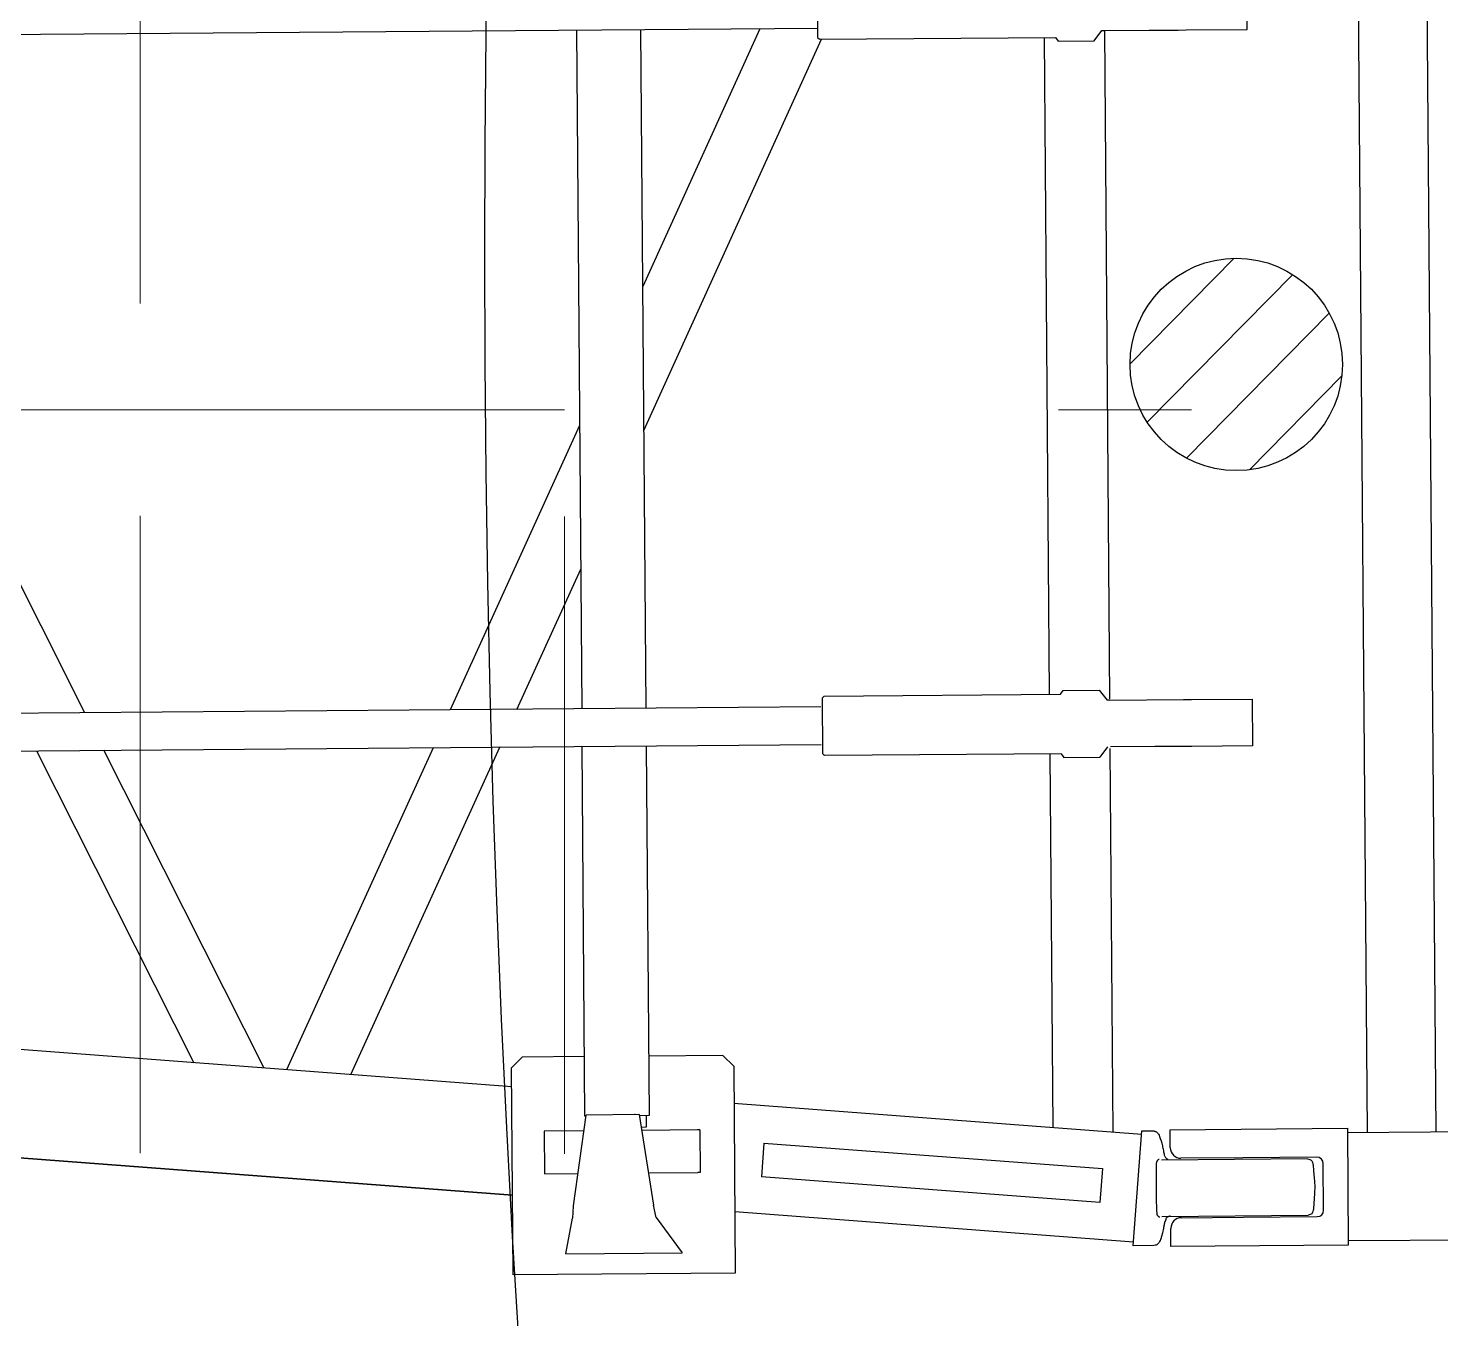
# Model space of a CAD drawing. Header units: millimetres. Extents: x -2078669 to -1085629, y -5987148 to 310365.
# Drawn here: x -1691920 to -1690590, y -654809 to -653593 of the extents above; entities that cross this region are included whole.
import ezdxf

# ---------------------------------------------------------------- set-up
doc = ezdxf.new("R2010")
doc.units = ezdxf.units.MM
doc.header["$LTSCALE"] = 500
doc.linetypes.add('SXF_一点短鎖線', pattern=[9.25, 6, -1.5, 0.25, -1.5])
doc.linetypes.add('SXF_跳び破線', pattern=[12, 6, -6])
for name, color, linetype, lineweight in [('D-BMK', 2, 'SXF_一点短鎖線', 13), ('D-BYP-STR1', 2, 'Continuous', 13), ('D-BYP-STR8', 5, 'Continuous', 25), ('D-BYP-STRB', 5, 'Continuous', 25)]:
    doc.layers.add(name, color=color, linetype=linetype, lineweight=lineweight)

msp = doc.modelspace()

# ---------------------------------------------------------------- linework, layer by layer
at = {"layer": 'D-BMK', "linetype": 'SXF_一点短鎖線'}
msp.add_line((-1622324.6, -653952.7), (-1736237.2, -653952.7), dxfattribs=at)
at = {"layer": 'D-BYP-STR1', "linetype": 'SXF_跳び破線', "ltscale": 0.2}
for p, q in [((-1691414.9, -650453.1), (-1691414.9, -657452.4)), ((-1691814.5, -650852.7), (-1691814.5, -653952.7)), ((-1691814.5, -657052.7), (-1691814.5, -653952.7)), ((-1691814.5, -653952.7), (-1691414.9, -653952.7))]:
    msp.add_line(p, q, dxfattribs=at)
at = {"layer": 'D-BYP-STR8'}
msp.add_circle((-1675490.1, -653805.4), 16000, dxfattribs=at)
at = {"layer": 'D-BYP-STRB', "linetype": 'Continuous'}
for p, q in [((-1690670.4, -653184.9), (-1690659.1, -654633.3)), ((-1690594.1, -654632.8), (-1690605.4, -653184.4)), ((-1691177.1, -653549.5), (-1691176.7, -653602.1)), ((-1690772.1, -653594.7), (-1690772.4, -653550.7)), ((-1695741.6, -653628.9), (-1691176.8, -653593.5)), ((-1691403.7, -653595.3), (-1691398.7, -654234.3)), ((-1691343.2, -653594.8), (-1691338.2, -654233.8)), ((-1691230.9, -653594), (-1691341.3, -653836.7)), ((-1690916.2, -653605.3), (-1690908.8, -653595.7)), ((-1690908.8, -653595.7), (-1690906.2, -653595.7)), ((-1690906.2, -653595.7), (-1690864.3, -653595.4)), ((-1690901.3, -654224.8), (-1690906.2, -653595.7)), ((-1690864.3, -653595.4), (-1690836.9, -653595.2)), ((-1690836.9, -653595.2), (-1690829.4, -653595.1)), ((-1690829.4, -653595.1), (-1690772.1, -653594.7)), ((-1691866.5, -654237.9), (-1692187.6, -653601.4)), ((-1691340.2, -653972.1), (-1691172.8, -653603.8)), ((-1691176.7, -653602.1), (-1691175.2, -653603.6)), ((-1691175.1, -653603.8), (-1690952.5, -653602.1)), ((-1690963.1, -653602.1), (-1690958.4, -654220.6)), ((-1690952.5, -653602.1), (-1690950, -653605.6)), ((-1690950, -653605.6), (-1690916.2, -653605.3)), ((-1690784.3, -653810), (-1690882.2, -653909.5)), ((-1690784.3, -653810), (-1690882.2, -653909.5)), ((-1690729.1, -653825.3), (-1690866.1, -653964.4)), ((-1690729.1, -653825.3), (-1690866.1, -653964.4)), ((-1690694.7, -653861.6), (-1690829.3, -653998.3)), ((-1690694.7, -653861.6), (-1690829.3, -653998.3)), ((-1690682.8, -653920.8), (-1690769.9, -654009.2)), ((-1690682.8, -653920.8), (-1690769.9, -654009.2)), ((-1691400.8, -653967.5), (-1691522.5, -654235.2)), ((-1691459.7, -654234.8), (-1691399.7, -654102.9)), ((-1691170.3, -654222.3), (-1690947.7, -654220.5)), ((-1690947.7, -654220.5), (-1690945.2, -654217)), ((-1690945.2, -654217), (-1690911.4, -654216.7)), ((-1690911.4, -654216.7), (-1690903.9, -654226.2)), ((-1691173.5, -654232.5), (-1695735.2, -654267.9)), ((-1691171.9, -654223.9), (-1691170.4, -654222.4)), ((-1691171.5, -654276.6), (-1691171.9, -654223.9)), ((-1690901.3, -654226.2), (-1690903.9, -654226.2)), ((-1690901.3, -654226.2), (-1690832, -654225.6)), ((-1690832, -654225.6), (-1690824.5, -654225.6)), ((-1690824.5, -654225.6), (-1690767.2, -654225.1)), ((-1690767.2, -654225.1), (-1690766.9, -654269.1)), ((-1695734.9, -654303.4), (-1691173.2, -654268)), ((-1691912.2, -654273.8), (-1691764, -654567.6)), ((-1691697.6, -654572.6), (-1691848.6, -654273.3)), ((-1691538.7, -654270.9), (-1691676.7, -654574.2)), ((-1691616.1, -654578.7), (-1691475.9, -654270.4)), ((-1691395.7, -654617.8), (-1691398.4, -654269.8)), ((-1691337.9, -654269.3), (-1691335.2, -654617.3)), ((-1690903.6, -654270.2), (-1690910.9, -654279.8)), ((-1690898.2, -654633.1), (-1690901, -654271.5)), ((-1690859.1, -654269.8), (-1690900.9, -654270.2)), ((-1690831.7, -654269.6), (-1690859.1, -654269.8)), ((-1690824.2, -654269.6), (-1690831.7, -654269.6)), ((-1690766.9, -654269.1), (-1690824.2, -654269.6)), ((-1691170, -654278.1), (-1691171.5, -654276.6)), ((-1690947.3, -654276.5), (-1691169.8, -654278.3)), ((-1690957.9, -654276.6), (-1690955.2, -654628.8)), ((-1690947.3, -654276.5), (-1690944.8, -654280.1)), ((-1690944.8, -654280.1), (-1690910.9, -654279.8)), ((-1691464.6, -654590.2), (-1695300.4, -654300)), ((-1696099.4, -654341.5), (-1691463.8, -654692.2)), ((-1691463.8, -654692.2), (-1696099.4, -654341.5)), ((-1691464.7, -654572.2), (-1691454.9, -654562.1)), ((-1691396.2, -654561.7), (-1691454.9, -654562.1)), ((-1691265.7, -654560.7), (-1691335.7, -654561.2)), ((-1691265.7, -654560.7), (-1691255.6, -654570.6)), ((-1691463.2, -654767.2), (-1691464.7, -654572.2)), ((-1691255.6, -654570.6), (-1691254.1, -654765.6)), ((-1690871.4, -654635.1), (-1691255.4, -654606)), ((-1686596.8, -654601.8), (-1690677.6, -654633.4)), ((-1691406.6, -654702.1), (-1691394.5, -654616.7)), ((-1691394.6, -654617.8), (-1691395.7, -654617.8)), ((-1691344.7, -654616.3), (-1691394.5, -654616.7)), ((-1691348.4, -654616.3), (-1691349, -654616.3)), ((-1691344.7, -654616.3), (-1691331.2, -654701.5)), ((-1691335.4, -654617.3), (-1691344.5, -654617.4)), ((-1691338, -654617.3), (-1691337.9, -654628.3)), ((-1691335.2, -654617.3), (-1691335.4, -654617.3)), ((-1691396.6, -654631.7), (-1691434.2, -654632)), ((-1691434.2, -654632), (-1691433.9, -654672)), ((-1691337.9, -654628.3), (-1691342.2, -654628.4)), ((-1691289.8, -654630.8), (-1691341.8, -654631.3)), ((-1691287.5, -654630.8), (-1691289.8, -654630.8)), ((-1691287.5, -654630.8), (-1691287.2, -654670.8)), ((-1690879.3, -654739.8), (-1690871.2, -654631.7)), ((-1690871.2, -654631.7), (-1690860.8, -654631.6)), ((-1690860.8, -654631.6), (-1690860.8, -654631.6)), ((-1690860.8, -654631.6), (-1690860.8, -654631.6)), ((-1690860.8, -654631.6), (-1690860.8, -654631.6)), ((-1690860.8, -654631.6), (-1690860.8, -654631.6)), ((-1690860.8, -654631.6), (-1690860.8, -654631.6)), ((-1690860.8, -654631.6), (-1690860.8, -654631.6)), ((-1690860.8, -654631.6), (-1690860.8, -654631.6)), ((-1690860.8, -654631.6), (-1690860.8, -654631.6)), ((-1690860.8, -654631.6), (-1690860.8, -654631.6)), ((-1690860.8, -654631.6), (-1690860.7, -654631.6)), ((-1690860.7, -654631.6), (-1690860.7, -654631.6)), ((-1690860.7, -654631.6), (-1690860.6, -654631.6)), ((-1690860.6, -654631.6), (-1690860.6, -654631.6)), ((-1690860.6, -654631.6), (-1690860.5, -654631.6)), ((-1690860.5, -654631.6), (-1690860.4, -654631.6)), ((-1690860.4, -654631.6), (-1690860.3, -654631.6)), ((-1690860.3, -654631.6), (-1690860.3, -654631.6)), ((-1690860.3, -654631.6), (-1690860.1, -654631.7)), ((-1690860.1, -654631.7), (-1690860.1, -654631.7)), ((-1690860.1, -654631.7), (-1690860, -654631.7)), ((-1690860, -654631.7), (-1690860, -654631.7)), ((-1690860, -654631.7), (-1690859.9, -654631.7)), ((-1690859.9, -654631.7), (-1690859.8, -654631.7)), ((-1690859.8, -654631.7), (-1690859.8, -654631.7)), ((-1690859.8, -654631.7), (-1690859.7, -654631.7)), ((-1690859.7, -654631.7), (-1690859.6, -654631.7)), ((-1690859.6, -654631.7), (-1690859.5, -654631.8)), ((-1690859.5, -654631.8), (-1690859.5, -654631.8)), ((-1690859.5, -654631.8), (-1690859.4, -654631.8)), ((-1690859.4, -654631.8), (-1690859.3, -654631.8)), ((-1690859.3, -654631.8), (-1690859.3, -654631.8)), ((-1690859.3, -654631.8), (-1690859.2, -654631.8)), ((-1690859.2, -654631.8), (-1690859.2, -654631.9)), ((-1690859.2, -654631.9), (-1690859.1, -654631.9)), ((-1690859.1, -654631.9), (-1690859.1, -654631.9)), ((-1690859.1, -654631.9), (-1690859, -654631.9)), ((-1690859, -654631.9), (-1690858.9, -654631.9)), ((-1690858.9, -654631.9), (-1690858.9, -654632)), ((-1690858.9, -654632), (-1690858.8, -654632)), ((-1690858.8, -654632), (-1690858.7, -654632)), ((-1690858.7, -654632), (-1690858.7, -654632)), ((-1690858.7, -654632), (-1690858.6, -654632.1)), ((-1690858.6, -654632.1), (-1690858.1, -654632.3)), ((-1690858.1, -654632.3), (-1690857.6, -654632.6)), ((-1690857.6, -654632.6), (-1690857.1, -654633)), ((-1690857.1, -654633), (-1690856.5, -654633.5)), ((-1690844.7, -654630.5), (-1690677.7, -654629.2)), ((-1690844.5, -654647.5), (-1690844.7, -654630.5)), ((-1690677.7, -654629.2), (-1690676.8, -654739.2)), ((-1691227.1, -654643.1), (-1691229.5, -654675)), ((-1691227.1, -654643.1), (-1690908.4, -654667.2)), ((-1690856.5, -654633.5), (-1690856.1, -654634.1)), ((-1690856.1, -654634.1), (-1690855.6, -654634.8)), ((-1690855.6, -654634.8), (-1690855, -654635.8)), ((-1690855, -654635.8), (-1690854.5, -654637)), ((-1690854.5, -654637), (-1690853.9, -654638.7)), ((-1690853.9, -654638.7), (-1690853.2, -654641)), ((-1690853.2, -654641), (-1690852.5, -654643.1)), ((-1690852.5, -654643.1), (-1690851.9, -654645.8)), ((-1690851.9, -654645.8), (-1690851.7, -654646.8)), ((-1690856.8, -654659.8), (-1690856.9, -654660)), ((-1690856.9, -654660), (-1690856.9, -654660)), ((-1690856.7, -654659.7), (-1690856.8, -654659.8)), ((-1690856.6, -654659.6), (-1690856.7, -654659.7)), ((-1690856.7, -654659.7), (-1690856.7, -654659.7)), ((-1690856.5, -654659.5), (-1690856.6, -654659.6)), ((-1690856.6, -654659.6), (-1690856.6, -654659.6)), ((-1690856.4, -654659.4), (-1690856.5, -654659.4)), ((-1690856.5, -654659.4), (-1690856.5, -654659.5)), ((-1690856.2, -654659.2), (-1690856.4, -654659.3)), ((-1690856.4, -654659.3), (-1690856.4, -654659.4)), ((-1690856, -654659), (-1690856.2, -654659.1)), ((-1690856.2, -654659.1), (-1690856.2, -654659.2)), ((-1690856.2, -654659.2), (-1690856.2, -654659.2)), ((-1690855.8, -654658.9), (-1690856, -654659)), ((-1690855.7, -654658.8), (-1690855.8, -654658.9)), ((-1690855.6, -654658.8), (-1690855.7, -654658.8)), ((-1690855.5, -654658.7), (-1690855.6, -654658.8)), ((-1690855.3, -654658.6), (-1690855.5, -654658.7)), ((-1690855.2, -654658.6), (-1690855.3, -654658.6)), ((-1690855.3, -654658.6), (-1690855.3, -654658.6)), ((-1690855.1, -654658.6), (-1690855.2, -654658.6)), ((-1690855, -654658.6), (-1690855.1, -654658.6)), ((-1690854.9, -654658.6), (-1690855, -654658.6)), ((-1690855, -654658.6), (-1690855, -654658.6)), ((-1690854.8, -654658.6), (-1690854.9, -654658.6)), ((-1690854.8, -654658.6), (-1690854.8, -654658.6)), ((-1690715.1, -654658), (-1690852.7, -654659.1)), ((-1690851.7, -654646.8), (-1690851.5, -654647.9)), ((-1690851.5, -654647.9), (-1690851.2, -654649)), ((-1690851.2, -654649), (-1690851, -654650.2)), ((-1690851, -654650.2), (-1690850.7, -654651.3)), ((-1690850.7, -654651.3), (-1690850.5, -654652.4)), ((-1690850.5, -654652.4), (-1690850.3, -654653.4)), ((-1690850.3, -654653.4), (-1690850.1, -654654.2)), ((-1690850.1, -654654.2), (-1690850.1, -654654.2)), ((-1690850.1, -654654.2), (-1690850.1, -654654.2)), ((-1690850.1, -654654.2), (-1690850.1, -654654.3)), ((-1690850.1, -654654.3), (-1690850.1, -654654.3)), ((-1690850.1, -654654.3), (-1690850.1, -654654.3)), ((-1690850.1, -654654.3), (-1690850.1, -654654.3)), ((-1690850.1, -654654.3), (-1690850.1, -654654.3)), ((-1690850.1, -654654.3), (-1690850.1, -654654.4)), ((-1690850.1, -654654.4), (-1690850.1, -654654.4)), ((-1690850.1, -654654.4), (-1690850.1, -654654.6)), ((-1690850.1, -654654.6), (-1690849.9, -654655)), ((-1690849.9, -654655), (-1690849.7, -654655.6)), ((-1690849.7, -654655.6), (-1690849.4, -654656.2)), ((-1690849.4, -654656.2), (-1690849.1, -654656.6)), ((-1690849.1, -654656.6), (-1690848.8, -654657)), ((-1690848.8, -654657), (-1690848.4, -654657.4)), ((-1690848.4, -654657.4), (-1690848, -654657.8)), ((-1690848, -654657.8), (-1690847.4, -654658.1)), ((-1690847.4, -654658.1), (-1690846.8, -654658.5)), ((-1690776, -654657), (-1690834.5, -654657.4)), ((-1690706.5, -654656.4), (-1690776, -654657)), ((-1690715.1, -654658), (-1690714, -654658.2)), ((-1690714, -654658.2), (-1690713.1, -654658.5)), ((-1690713.1, -654658.5), (-1690712.3, -654658.9)), ((-1690712.3, -654658.9), (-1690711.7, -654659.3)), ((-1690711.7, -654659.3), (-1690711.2, -654659.9)), ((-1690711.2, -654659.9), (-1690710.8, -654660.6)), ((-1691433.9, -654672), (-1691402.3, -654671.7)), ((-1691335.4, -654671.2), (-1691289.5, -654670.8)), ((-1691287.2, -654670.8), (-1691289.5, -654670.8)), ((-1690908.4, -654667.2), (-1690910.8, -654699.1)), ((-1690857.7, -654667.5), (-1690857.8, -654668.2)), ((-1690857.8, -654668.2), (-1690857.8, -654669.1)), ((-1690857.8, -654669.1), (-1690857.8, -654670)), ((-1690857.8, -654670), (-1690857.8, -654671.1)), ((-1690857.8, -654671.1), (-1690857.8, -654672.2)), ((-1690857.8, -654672.2), (-1690857.8, -654673.5)), ((-1690857.6, -654664.6), (-1690857.7, -654665.1)), ((-1690857.7, -654665.1), (-1690857.7, -654665.6)), ((-1690857.7, -654665.6), (-1690857.7, -654666.2)), ((-1690857.7, -654666.2), (-1690857.7, -654666.8)), ((-1690857.7, -654666.8), (-1690857.7, -654667.5)), ((-1690857.5, -654661.7), (-1690857.6, -654662.1)), ((-1690857.6, -654662.1), (-1690857.6, -654662.5)), ((-1690857.6, -654662.5), (-1690857.6, -654663)), ((-1690857.6, -654663), (-1690857.6, -654663.5)), ((-1690857.6, -654663.5), (-1690857.6, -654664.1)), ((-1690857.6, -654664.1), (-1690857.6, -654664.6)), ((-1690857.5, -654661), (-1690857.5, -654661.3)), ((-1690857.5, -654661.3), (-1690857.5, -654661.7)), ((-1690857.3, -654660.6), (-1690857.4, -654660.7)), ((-1690857.4, -654660.7), (-1690857.4, -654660.7)), ((-1690857.4, -654660.7), (-1690857.4, -654660.8)), ((-1690857.2, -654660.4), (-1690857.3, -654660.5)), ((-1690857.3, -654660.5), (-1690857.3, -654660.6)), ((-1690857.1, -654660.2), (-1690857.2, -654660.3)), ((-1690857.2, -654660.3), (-1690857.2, -654660.4)), ((-1690857.2, -654660.4), (-1690857.2, -654660.4)), ((-1690857, -654660), (-1690857.1, -654660.2)), ((-1690856.9, -654660), (-1690857, -654660)), ((-1690710.8, -654660.6), (-1690710.4, -654661.5)), ((-1690710.4, -654661.5), (-1690710.1, -654662.6)), ((-1690710.1, -654662.6), (-1690710, -654663.5)), ((-1690710, -654663.5), (-1690709.9, -654664.6)), ((-1690709.9, -654664.6), (-1690709.8, -654665.8)), ((-1690709.8, -654665.8), (-1690709.7, -654667.2)), ((-1690709.7, -654667.2), (-1690709.6, -654668.7)), ((-1690709.6, -654668.7), (-1690709.5, -654670.3)), ((-1690709.5, -654670.3), (-1690709.3, -654671.9)), ((-1690709.3, -654671.9), (-1690709.2, -654673.5)), ((-1690700.1, -654706.4), (-1690700.4, -654662.4)), ((-1690676.9, -654735), (-1681875.1, -654666.7)), ((-1690910.8, -654699.1), (-1691229.5, -654675)), ((-1690857.8, -654673.5), (-1690857.9, -654674.7)), ((-1690857.9, -654674.7), (-1690857.9, -654676)), ((-1690857.9, -654676), (-1690857.9, -654677.3)), ((-1690857.9, -654677.3), (-1690857.9, -654678.5)), ((-1690857.9, -654678.5), (-1690857.9, -654679.7)), ((-1690857.9, -654679.7), (-1690857.9, -654680.7)), ((-1690857.9, -654680.7), (-1690857.9, -654681.7)), ((-1690857.9, -654681.7), (-1690857.9, -654682.6)), ((-1690857.9, -654682.6), (-1690857.9, -654683.4)), ((-1690857.9, -654683.4), (-1690857.9, -654684.1)), ((-1690857.9, -654684.1), (-1690857.9, -654684.7)), ((-1690857.9, -654684.7), (-1690857.9, -654685.2)), ((-1690857.9, -654685.2), (-1690857.9, -654685.6)), ((-1690857.9, -654685.6), (-1690857.9, -654686)), ((-1690857.9, -654686), (-1690857.9, -654686.5)), ((-1690857.9, -654686.5), (-1690857.9, -654687.1)), ((-1690709.2, -654673.5), (-1690709, -654675.1)), ((-1690709, -654675.1), (-1690708.9, -654676.8)), ((-1690708.9, -654676.8), (-1690708.8, -654678.3)), ((-1690708.8, -654678.3), (-1690708.7, -654679.8)), ((-1690708.7, -654679.8), (-1690708.5, -654681.2)), ((-1690708.5, -654681.2), (-1690708.4, -654682.4)), ((-1690708.4, -654686.5), (-1690708.5, -654687.7)), ((-1690708.4, -654682.4), (-1690708.3, -654683.5)), ((-1690708.3, -654685.4), (-1690708.4, -654686.5)), ((-1690708.3, -654683.5), (-1690708.3, -654684.4)), ((-1690708.3, -654684.4), (-1690708.3, -654685.4)), ((-1690857.9, -654687.1), (-1690857.9, -654687.8)), ((-1690857.9, -654687.8), (-1690857.8, -654688.6)), ((-1690857.8, -654688.6), (-1690857.8, -654689.5)), ((-1690857.8, -654689.5), (-1690857.8, -654690.5)), ((-1690857.8, -654690.5), (-1690857.8, -654691.5)), ((-1690857.8, -654691.5), (-1690857.8, -654692.7)), ((-1690857.8, -654692.7), (-1690857.7, -654693.9)), ((-1690857.7, -654693.9), (-1690857.7, -654695.2)), ((-1690857.7, -654695.2), (-1690857.7, -654696.5)), ((-1690857.7, -654696.5), (-1690857.6, -654697.7)), ((-1690857.6, -654697.7), (-1690857.6, -654699)), ((-1690857.6, -654699), (-1690857.6, -654700.1)), ((-1690709.2, -654698.6), (-1690709.3, -654700.2)), ((-1690709.1, -654697), (-1690709.2, -654698.6)), ((-1690709, -654695.4), (-1690709.1, -654697)), ((-1690708.9, -654693.8), (-1690709, -654695.4)), ((-1690708.8, -654692.1), (-1690708.9, -654693.8)), ((-1690708.7, -654690.6), (-1690708.8, -654692.1)), ((-1690708.6, -654689.1), (-1690708.7, -654690.6)), ((-1690708.5, -654687.7), (-1690708.6, -654689.1)), ((-1691406.7, -654702.5), (-1691407.5, -654713.8)), ((-1691406.7, -654702.5), (-1691407, -654702.5)), ((-1691406.7, -654702.5), (-1691406.6, -654702.1)), ((-1691406.6, -654702.1), (-1691406.7, -654702.5)), ((-1691331.2, -654701.5), (-1691331.1, -654701.9)), ((-1691328.6, -654713.2), (-1691331.2, -654701.5)), ((-1690879, -654736.4), (-1691254.6, -654708)), ((-1690857.6, -654700.1), (-1690857.5, -654701.2)), ((-1690857.5, -654701.2), (-1690857.5, -654702.1)), ((-1690857.5, -654702.1), (-1690857.5, -654703)), ((-1690857.5, -654703), (-1690857.5, -654703.7)), ((-1690857.5, -654703.7), (-1690857.4, -654704.4)), ((-1690857.4, -654704.4), (-1690857.4, -654705)), ((-1690857.4, -654705), (-1690857.4, -654705.5)), ((-1690857.4, -654705.5), (-1690857.3, -654706.1)), ((-1690857.3, -654706.1), (-1690857.3, -654706.6)), ((-1690857.3, -654706.6), (-1690857.3, -654707.1)), ((-1690857.3, -654707.1), (-1690857.3, -654707.7)), ((-1690857.3, -654707.7), (-1690857.2, -654708.2)), ((-1690857.2, -654708.2), (-1690857.2, -654708.7)), ((-1690857.2, -654708.7), (-1690857.2, -654709.1)), ((-1690857.2, -654709.1), (-1690857.2, -654709.5)), ((-1690857.2, -654709.5), (-1690857.2, -654709.9)), ((-1690857.2, -654709.9), (-1690857.1, -654710.2)), ((-1690857.1, -654710.2), (-1690857.1, -654710.2)), ((-1690857.1, -654710.2), (-1690857.1, -654710.2)), ((-1690857.1, -654710.2), (-1690857.1, -654710.2)), ((-1690857.1, -654710.2), (-1690857.1, -654710.2)), ((-1690857.1, -654710.2), (-1690857.1, -654710.2)), ((-1690857.1, -654710.2), (-1690857.1, -654710.2)), ((-1690857.1, -654710.2), (-1690857.1, -654710.2)), ((-1690857.1, -654710.2), (-1690857.1, -654710.2)), ((-1690857.1, -654710.2), (-1690857.1, -654710.2)), ((-1690857.1, -654710.2), (-1690857.1, -654710.2)), ((-1690857.1, -654710.2), (-1690857.1, -654710.2)), ((-1690857.1, -654710.2), (-1690857.1, -654710.2)), ((-1690857.1, -654710.2), (-1690857.1, -654710.2)), ((-1690857.1, -654710.2), (-1690857.1, -654710.3)), ((-1690857.1, -654710.3), (-1690857.1, -654710.3)), ((-1690857.1, -654710.3), (-1690857.1, -654710.3)), ((-1690857.1, -654710.3), (-1690857.1, -654710.3)), ((-1690857.1, -654710.3), (-1690857.1, -654710.3)), ((-1690857.1, -654710.3), (-1690857.1, -654710.3)), ((-1690857.1, -654710.3), (-1690857.1, -654710.3)), ((-1690857.1, -654710.3), (-1690857.1, -654710.4)), ((-1690857.1, -654710.4), (-1690857, -654710.5)), ((-1690857.1, -654710.4), (-1690857.1, -654710.4)), ((-1690857.1, -654710.4), (-1690857.1, -654710.4)), ((-1690857.1, -654710.4), (-1690857.1, -654710.4)), ((-1690857.1, -654710.4), (-1690857.1, -654710.4)), ((-1690857.1, -654710.4), (-1690857.1, -654710.4)), ((-1690857, -654710.5), (-1690857, -654710.5)), ((-1690857, -654710.5), (-1690856.9, -654710.6)), ((-1690856.9, -654710.6), (-1690856.9, -654710.7)), ((-1690856.9, -654710.7), (-1690856.9, -654710.7)), ((-1690856.9, -654710.7), (-1690856.8, -654710.8)), ((-1690856.8, -654710.8), (-1690856.8, -654710.9)), ((-1690856.8, -654710.9), (-1690856.7, -654710.9)), ((-1690856.7, -654710.9), (-1690856.6, -654711.2)), ((-1690856.6, -654711.2), (-1690856.5, -654711.2)), ((-1690856.5, -654711.2), (-1690856.5, -654711.2)), ((-1690856.5, -654711.2), (-1690856.4, -654711.4)), ((-1690856.4, -654711.4), (-1690856.3, -654711.5)), ((-1690856.3, -654711.5), (-1690856.3, -654711.5)), ((-1690856.3, -654711.5), (-1690856.2, -654711.6)), ((-1690856.2, -654711.6), (-1690856.2, -654711.6)), ((-1690856.2, -654711.6), (-1690856.1, -654711.7)), ((-1690856.1, -654711.7), (-1690856.1, -654711.7)), ((-1690856.1, -654711.7), (-1690856, -654711.8)), ((-1690856, -654711.8), (-1690856, -654711.8)), ((-1690856, -654711.8), (-1690855.8, -654712)), ((-1690855.8, -654712), (-1690855.8, -654712)), ((-1690855.8, -654712), (-1690855.8, -654712)), ((-1690855.8, -654712), (-1690855.6, -654712.2)), ((-1690855.6, -654712.2), (-1690855.4, -654712.3)), ((-1690855.4, -654712.3), (-1690855.2, -654712.4)), ((-1690855.2, -654712.4), (-1690855.2, -654712.4)), ((-1690855.2, -654712.4), (-1690855.1, -654712.5)), ((-1690855.1, -654712.5), (-1690854.9, -654712.5)), ((-1690854.9, -654712.5), (-1690854.8, -654712.5)), ((-1690854.8, -654712.5), (-1690854.8, -654712.5)), ((-1690854.8, -654712.5), (-1690854.7, -654712.5)), ((-1690854.7, -654712.5), (-1690854.6, -654712.5)), ((-1690854.6, -654712.5), (-1690854.5, -654712.5)), ((-1690854.5, -654712.5), (-1690854.5, -654712.5)), ((-1690854.5, -654712.5), (-1690854.4, -654712.5)), ((-1690854.4, -654712.5), (-1690854.3, -654712.5)), ((-1690852.3, -654712.1), (-1690714.7, -654711)), ((-1690847.4, -654713), (-1690847.8, -654713.3)), ((-1690847.1, -654712.9), (-1690847.4, -654713)), ((-1690847, -654712.8), (-1690847.1, -654712.9)), ((-1690846.6, -654712.6), (-1690847, -654712.8)), ((-1690846.5, -654712.6), (-1690846.6, -654712.6)), ((-1690846.4, -654712.5), (-1690846.5, -654712.5)), ((-1690846.5, -654712.5), (-1690846.5, -654712.5)), ((-1690846.5, -654712.5), (-1690846.5, -654712.6)), ((-1690846.5, -654712.6), (-1690846.5, -654712.6)), ((-1690845.8, -654712.3), (-1690846.4, -654712.5)), ((-1690846.3, -654712.5), (-1690846.4, -654712.5)), ((-1690846.4, -654712.5), (-1690846.4, -654712.5)), ((-1690846.4, -654712.5), (-1690846.4, -654712.5)), ((-1690846.4, -654712.5), (-1690846.4, -654712.5)), ((-1690846.4, -654712.5), (-1690846.4, -654712.5)), ((-1690846.4, -654712.5), (-1690846.4, -654712.5)), ((-1690846.4, -654712.5), (-1690846.4, -654712.5)), ((-1690846.4, -654712.5), (-1690846.4, -654712.5)), ((-1690846.4, -654712.5), (-1690846.4, -654712.5)), ((-1690846.4, -654712.5), (-1690846.4, -654712.5)), ((-1690846.2, -654712.4), (-1690846.3, -654712.5)), ((-1690846.3, -654712.5), (-1690846.3, -654712.5)), ((-1690846.1, -654712.4), (-1690846.2, -654712.4)), ((-1690846, -654712.4), (-1690846.1, -654712.4)), ((-1690845.9, -654712.3), (-1690846, -654712.4)), ((-1690845.8, -654712.3), (-1690845.9, -654712.3)), ((-1690845.3, -654712.1), (-1690845.8, -654712.3)), ((-1690845.6, -654712.2), (-1690845.8, -654712.3)), ((-1690845.5, -654712.2), (-1690845.6, -654712.2)), ((-1690845.4, -654712.2), (-1690845.5, -654712.2)), ((-1690845.3, -654712.1), (-1690845.4, -654712.2)), ((-1690844.8, -654712), (-1690845.3, -654712.1)), ((-1690844.2, -654712), (-1690844.8, -654712)), ((-1690834, -654713.4), (-1690775.6, -654713)), ((-1690775.6, -654713), (-1690706, -654712.4)), ((-1690713.6, -654710.8), (-1690714.7, -654711)), ((-1690712.7, -654710.5), (-1690713.6, -654710.8)), ((-1690711.9, -654710.1), (-1690712.7, -654710.5)), ((-1690711.3, -654709.6), (-1690711.9, -654710.1)), ((-1690710.8, -654709.1), (-1690711.3, -654709.6)), ((-1690710.4, -654708.3), (-1690710.8, -654709.1)), ((-1690710.1, -654707.4), (-1690710.4, -654708.3)), ((-1690709.8, -654706.3), (-1690710.1, -654707.4)), ((-1690709.7, -654705.4), (-1690709.8, -654706.3)), ((-1690709.6, -654704.3), (-1690709.7, -654705.4)), ((-1690709.5, -654703.1), (-1690709.6, -654704.3)), ((-1690709.4, -654701.7), (-1690709.5, -654703.1)), ((-1690709.3, -654700.2), (-1690709.4, -654701.7)), ((-1691413.8, -654747.5), (-1691407.5, -654713.8)), ((-1691328.6, -654713.2), (-1691304.2, -654746.6)), ((-1690851.5, -654726.4), (-1690851.6, -654726.5)), ((-1690851.2, -654724.9), (-1690851.5, -654726.1)), ((-1690851.5, -654726.1), (-1690851.5, -654726.4)), ((-1690851.1, -654724.5), (-1690851.2, -654724.7)), ((-1690851.2, -654724.7), (-1690851.2, -654724.9)), ((-1690851, -654724.2), (-1690851.1, -654724.4)), ((-1690851.1, -654724.4), (-1690851.1, -654724.5)), ((-1690850.9, -654723.6), (-1690851, -654723.8)), ((-1690851, -654723.8), (-1690851, -654724)), ((-1690851, -654724), (-1690851, -654724.2)), ((-1690850.8, -654723.1), (-1690850.9, -654723.3)), ((-1690850.9, -654723.3), (-1690850.9, -654723.6)), ((-1690850.7, -654722.7), (-1690850.8, -654722.9)), ((-1690850.8, -654722.9), (-1690850.8, -654723.1)), ((-1690850.6, -654722), (-1690850.7, -654722.2)), ((-1690850.7, -654722.2), (-1690850.7, -654722.4)), ((-1690850.7, -654722.4), (-1690850.7, -654722.7)), ((-1690850.5, -654721.7), (-1690850.6, -654721.8)), ((-1690850.6, -654721.8), (-1690850.6, -654722)), ((-1690850.4, -654721), (-1690850.5, -654721.7)), ((-1690850.3, -654720.3), (-1690850.4, -654720.7)), ((-1690850.4, -654720.7), (-1690850.4, -654721)), ((-1690850.4, -654721), (-1690850.4, -654721)), ((-1690850.2, -654720.1), (-1690850.3, -654720.2)), ((-1690850.3, -654720.2), (-1690850.3, -654720.3)), ((-1690850.1, -654719.5), (-1690850.2, -654719.6)), ((-1690850.2, -654719.6), (-1690850.2, -654719.7)), ((-1690850.2, -654719.7), (-1690850.2, -654719.8)), ((-1690850.2, -654719.8), (-1690850.2, -654719.9)), ((-1690850.2, -654719.9), (-1690850.2, -654720)), ((-1690850.2, -654720), (-1690850.2, -654720.1)), ((-1690850, -654719), (-1690850.1, -654719)), ((-1690850.1, -654719), (-1690850.1, -654719.1)), ((-1690850.1, -654719.1), (-1690850.1, -654719.2)), ((-1690850.1, -654719.2), (-1690850.1, -654719.3)), ((-1690850.1, -654719.3), (-1690850.1, -654719.4)), ((-1690850.1, -654719.4), (-1690850.1, -654719.5)), ((-1690849.9, -654718.4), (-1690850, -654718.5)), ((-1690850, -654718.5), (-1690850, -654718.5)), ((-1690850, -654718.5), (-1690850, -654718.8)), ((-1690850, -654718.8), (-1690850, -654718.9)), ((-1690850, -654718.9), (-1690850, -654719)), ((-1690849.8, -654717.9), (-1690849.9, -654717.9)), ((-1690849.9, -654717.9), (-1690849.9, -654718)), ((-1690849.9, -654718), (-1690849.9, -654718)), ((-1690849.9, -654718), (-1690849.9, -654718.1)), ((-1690849.9, -654718.1), (-1690849.9, -654718.1)), ((-1690849.9, -654718.1), (-1690849.9, -654718.1)), ((-1690849.9, -654718.1), (-1690849.9, -654718.2)), ((-1690849.9, -654718.2), (-1690849.9, -654718.2)), ((-1690849.9, -654718.2), (-1690849.9, -654718.4)), ((-1690849.7, -654717.4), (-1690849.8, -654717.4)), ((-1690849.8, -654717.4), (-1690849.8, -654717.4)), ((-1690849.8, -654717.4), (-1690849.8, -654717.4)), ((-1690849.8, -654717.4), (-1690849.8, -654717.4)), ((-1690849.8, -654717.4), (-1690849.8, -654717.4)), ((-1690849.8, -654717.4), (-1690849.8, -654717.5)), ((-1690849.8, -654717.5), (-1690849.8, -654717.5)), ((-1690849.8, -654717.5), (-1690849.8, -654717.5)), ((-1690849.8, -654717.5), (-1690849.8, -654717.5)), ((-1690849.8, -654717.5), (-1690849.8, -654717.6)), ((-1690849.8, -654717.6), (-1690849.8, -654717.6)), ((-1690849.8, -654717.6), (-1690849.8, -654717.7)), ((-1690849.8, -654717.7), (-1690849.8, -654717.7)), ((-1690849.8, -654717.7), (-1690849.8, -654717.7)), ((-1690849.8, -654717.7), (-1690849.8, -654717.8)), ((-1690849.8, -654717.8), (-1690849.8, -654717.8)), ((-1690849.8, -654717.8), (-1690849.8, -654717.9)), ((-1690849.8, -654717.9), (-1690849.8, -654717.9)), ((-1690849.6, -654716.9), (-1690849.7, -654716.9)), ((-1690849.7, -654716.9), (-1690849.7, -654716.9)), ((-1690849.7, -654716.9), (-1690849.7, -654716.9)), ((-1690849.7, -654716.9), (-1690849.7, -654716.9)), ((-1690849.7, -654716.9), (-1690849.7, -654716.9)), ((-1690849.7, -654716.9), (-1690849.7, -654716.9)), ((-1690849.7, -654716.9), (-1690849.7, -654717)), ((-1690849.7, -654717), (-1690849.7, -654717)), ((-1690849.7, -654717), (-1690849.7, -654717)), ((-1690849.7, -654717), (-1690849.7, -654717)), ((-1690849.7, -654717), (-1690849.7, -654717.1)), ((-1690849.7, -654717.1), (-1690849.7, -654717.1)), ((-1690849.7, -654717.1), (-1690849.7, -654717.1)), ((-1690849.7, -654717.1), (-1690849.7, -654717.1)), ((-1690849.7, -654717.1), (-1690849.7, -654717.2)), ((-1690849.7, -654717.2), (-1690849.7, -654717.2)), ((-1690849.7, -654717.2), (-1690849.7, -654717.3)), ((-1690849.7, -654717.3), (-1690849.7, -654717.3)), ((-1690849.7, -654717.3), (-1690849.7, -654717.3)), ((-1690849.7, -654717.3), (-1690849.7, -654717.3)), ((-1690849.7, -654717.3), (-1690849.7, -654717.3)), ((-1690849.7, -654717.3), (-1690849.7, -654717.3)), ((-1690849.7, -654717.3), (-1690849.7, -654717.3)), ((-1690849.7, -654717.3), (-1690849.7, -654717.4)), ((-1690849.5, -654716.9), (-1690849.6, -654716.9)), ((-1690849.6, -654716.9), (-1690849.6, -654716.9)), ((-1690849.4, -654716.9), (-1690849.5, -654716.9)), ((-1690849.5, -654716.9), (-1690849.5, -654716.9)), ((-1690849.3, -654716.9), (-1690849.4, -654716.9)), ((-1690849.4, -654716.9), (-1690849.4, -654716.9)), ((-1690848.8, -654715.1), (-1690849.3, -654716.9)), ((-1690849.3, -654716.9), (-1690849.3, -654716.9)), ((-1690848.5, -654714.5), (-1690848.8, -654715.1)), ((-1690848.3, -654713.9), (-1690848.5, -654714.5)), ((-1690848, -654713.6), (-1690848.3, -654713.9)), ((-1690847.8, -654713.3), (-1690848, -654713.6)), ((-1690843.8, -654740.5), (-1690843.9, -654723.5)), ((-1690860, -654739.6), (-1690879.3, -654739.8)), ((-1690858.6, -654739.3), (-1690860, -654739.6)), ((-1690860, -654739.6), (-1690860, -654739.6)), ((-1690860, -654739.6), (-1690860, -654739.6)), ((-1690860, -654739.6), (-1690860, -654739.6)), ((-1690860, -654739.6), (-1690860, -654739.6)), ((-1690860, -654739.6), (-1690860, -654739.6)), ((-1690860, -654739.6), (-1690860, -654739.6)), ((-1690860, -654739.6), (-1690860, -654739.6)), ((-1690858.6, -654739.3), (-1690859.9, -654739.6)), ((-1690859.9, -654739.6), (-1690859.9, -654739.6)), ((-1690859.9, -654739.6), (-1690859.9, -654739.6)), ((-1690859.9, -654739.6), (-1690859.9, -654739.6)), ((-1690859.9, -654739.6), (-1690859.9, -654739.6)), ((-1690859.9, -654739.6), (-1690859.9, -654739.6)), ((-1690859.9, -654739.6), (-1690859.9, -654739.6)), ((-1690859.9, -654739.6), (-1690859.9, -654739.6)), ((-1690859.9, -654739.6), (-1690859.9, -654739.6)), ((-1690859.9, -654739.6), (-1690860, -654739.6)), ((-1690857.7, -654739.1), (-1690858.6, -654739.3)), ((-1690857.7, -654739.1), (-1690858.6, -654739.3)), ((-1690857.2, -654738.9), (-1690857.7, -654739.1)), ((-1690857.2, -654738.9), (-1690857.7, -654739.1)), ((-1690856.9, -654738.7), (-1690857.2, -654738.9)), ((-1690856.9, -654738.7), (-1690857.2, -654738.9)), ((-1690856.8, -654738.6), (-1690856.9, -654738.7)), ((-1690856.8, -654738.6), (-1690856.9, -654738.7)), ((-1690856.7, -654738.5), (-1690856.8, -654738.6)), ((-1690856.7, -654738.5), (-1690856.8, -654738.6)), ((-1690856.4, -654738.3), (-1690856.7, -654738.5)), ((-1690856.4, -654738.3), (-1690856.7, -654738.5)), ((-1690856.1, -654738), (-1690856.4, -654738.3)), ((-1690856.1, -654738), (-1690856.4, -654738.3)), ((-1690855.2, -654736.9), (-1690856.1, -654738)), ((-1690855.2, -654736.9), (-1690856.1, -654738)), ((-1690854.5, -654735.8), (-1690855.2, -654736.9)), ((-1690854.5, -654735.8), (-1690855.2, -654736.9)), ((-1690854, -654734.8), (-1690854.5, -654735.8)), ((-1690854, -654734.8), (-1690854.5, -654735.8)), ((-1690853.5, -654733.6), (-1690854, -654734.8)), ((-1690853.6, -654733.7), (-1690854, -654734.8)), ((-1690853.4, -654733.3), (-1690853.5, -654733.6)), ((-1690853.3, -654733), (-1690853.4, -654733.3)), ((-1690853.2, -654732.7), (-1690853.3, -654733)), ((-1690853.1, -654732.4), (-1690853.2, -654732.7)), ((-1690853, -654732.1), (-1690853.1, -654732.4)), ((-1690852.9, -654731.7), (-1690853, -654732.1)), ((-1690852.8, -654731.4), (-1690852.9, -654731.7)), ((-1690852.7, -654731), (-1690852.8, -654731.4)), ((-1690852.6, -654730.6), (-1690852.7, -654731)), ((-1690852.5, -654730.2), (-1690852.6, -654730.6)), ((-1690852.4, -654729.7), (-1690852.5, -654730.2)), ((-1690852.2, -654729.3), (-1690852.4, -654729.7)), ((-1690852.1, -654728.9), (-1690852.2, -654729.3)), ((-1690852, -654728.5), (-1690852.1, -654728.9)), ((-1690851.9, -654727.9), (-1690852, -654728.2)), ((-1690852, -654728.2), (-1690852, -654728.5)), ((-1690851.6, -654726.5), (-1690851.9, -654727.9)), ((-1690676.8, -654739.2), (-1690843.8, -654740.5)), ((-1691413.8, -654747.5), (-1691304.2, -654746.6)), ((-1691254.1, -654765.6), (-1691463.2, -654767.2))]:
    msp.add_line(p, q, dxfattribs=at)
msp.add_circle((-1690782.3, -653910), 100, dxfattribs=at)
msp.add_circle((-1690782.3, -653910), 100, dxfattribs=at)
for centre, radius, start, end in [((-1690834.5, -654647.4), 10, 180.4443, 270.4443), ((-1690706.4, -654662.4), 6, 0.4443, 90.4443), ((-1690706.1, -654706.4), 6, 270.4443, 0.4443), ((-1690833.9, -654723.4), 10, 90.4443, 180.4443)]:
    msp.add_arc(centre, radius, start, end, dxfattribs=at)

doc.saveas('drawing.dxf')
